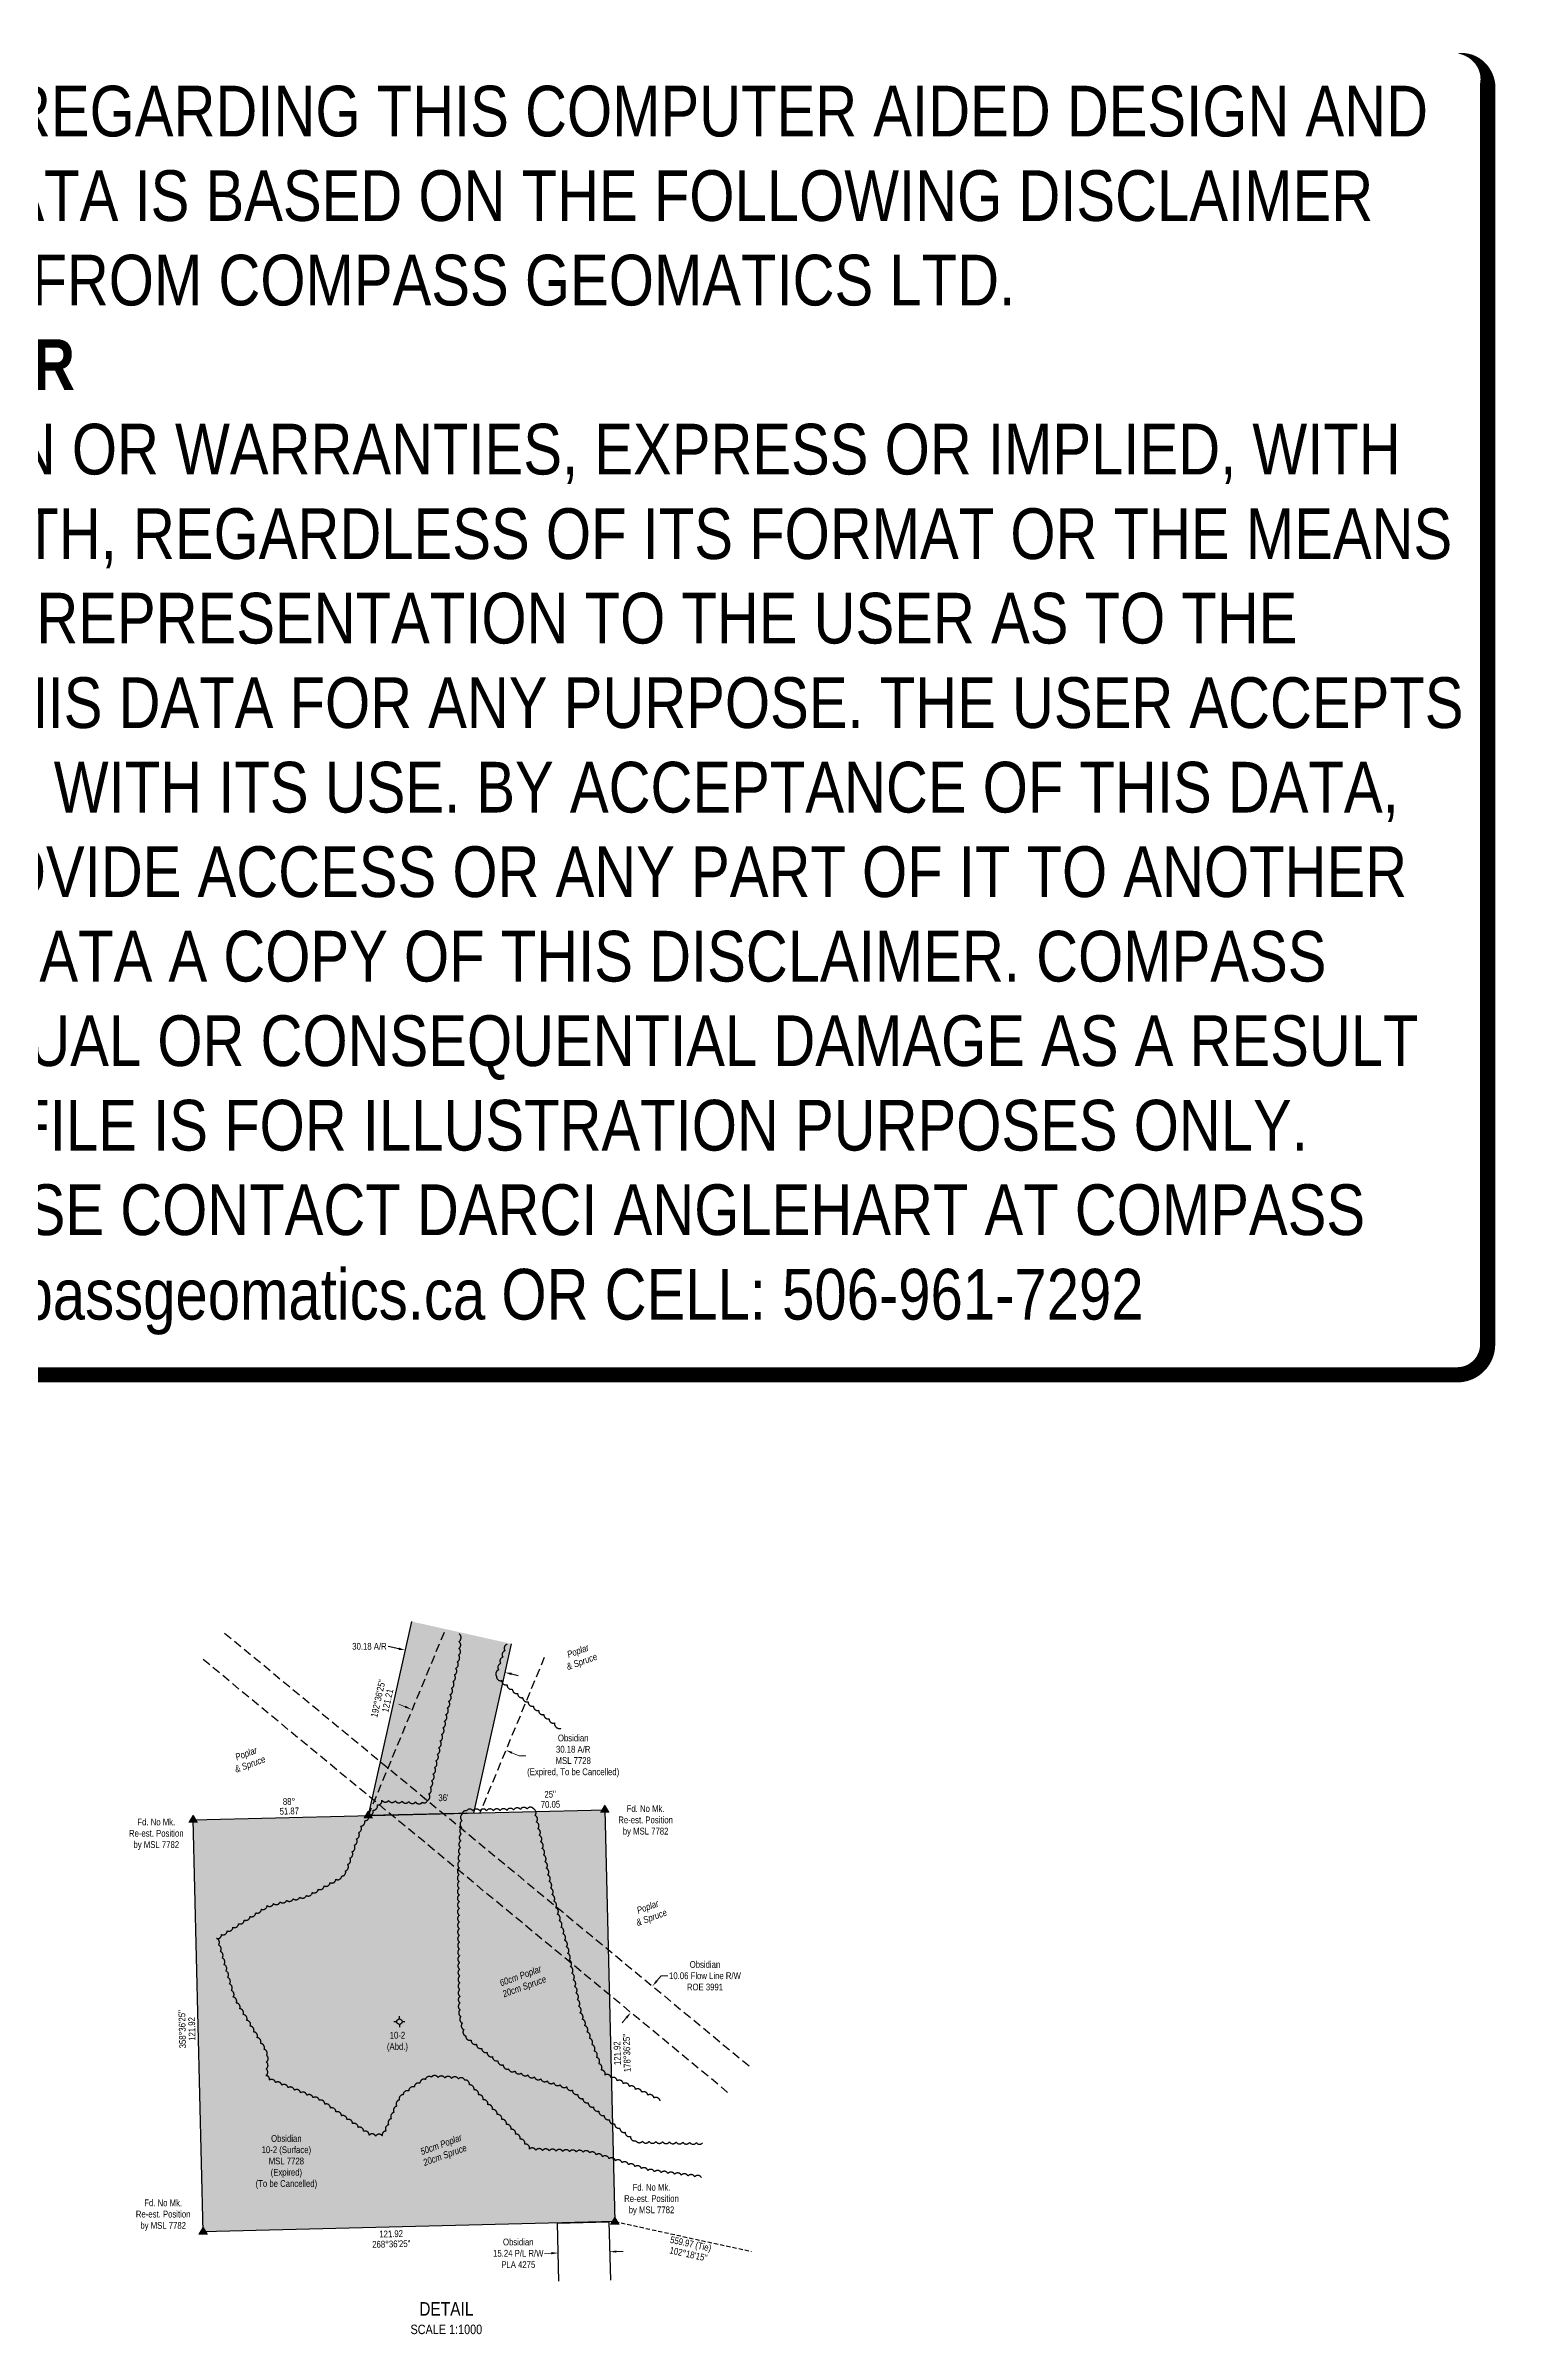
# Model space of a CAD drawing. Extents: x 618101 to 622839, y 5895887 to 5899273.
# Drawn here: x 620694 to 622839, y 5895887 to 5899273 of the extents above; entities that cross this region are included whole.
import ezdxf
from ezdxf.enums import TextEntityAlignment as Align

# ---------------------------------------------------------------- set-up
doc = ezdxf.new("R2010")
doc.units = 0
doc.header["$LTSCALE"] = 5
doc.header["$PDSIZE"] = 0.5
for name, pattern in [('0', [1, 1, 0]), ('foc-ACCESSROAD', [3.75, 2.5, -1.25]), ('foc-TIELINE', [1.875, 1.25, -0.625])]:
    doc.linetypes.add(name, pattern=pattern)
doc.layers.get('Defpoints').update_dxf_attribs({"color": 9})
for name, color, linetype in [('C-AR', 13, 'foc-ACCESSROAD'), ('C-RW', 13, 'Continuous'), ('C-WS', 13, 'foc-ACCESSROAD'), ('DETAIL-T', 7, 'Continuous'), ('F-WS-S', 8, 'Continuous'), ('L-BD', 7, 'Continuous'), ('L-BD1', 253, 'Continuous'), ('L-MON', 1, 'Continuous'), ('L-MON-T', 1, 'Continuous'), ('L-TIE', 7, 'foc-TIELINE'), ('P-PROPOSED', 10, 'Continuous'), ('P-PROPOSED-H', 21, 'Continuous'), ('P-TXT', 4, 'Continuous'), ('T-BUSH', 110, '0'), ('T-BUSH-T', 110, 'Continuous')]:
    doc.layers.add(name, color=color, linetype=linetype)
for name, color, linetype, lineweight in [('C-AR-T', 13, 'Continuous', 9), ('C-FLOWLINE-T', 13, 'Continuous', 9), ('C-WS-T', 13, 'Continuous', 9)]:
    doc.layers.add(name, color=color, linetype=linetype, lineweight=lineweight)
doc.layers.add('DISCLAIMER', color=7, linetype='Continuous', plot=False)
doc.styles.add('80', font='ARIALN.TTF', dxfattribs={"height": 10})
doc.styles.add('80CG', font='ARIALN.TTF', dxfattribs={"height": 10})
doc.styles.add('80L', font='ARIALN.TTF', dxfattribs={"height": 10})
doc.styles.add('80LS', font='ARIALNI.TTF', dxfattribs={"height": 10})
doc.dimstyles.new('Compass 5 000', dxfattribs={"dimscale": 5, "dimtxt": 9, "dimasz": 2, "dimexe": 0.2, "dimexo": 0.0625, "dimgap": 0.5, "dimtad": 0, "dimtih": 1, "dimtoh": 1, "dimzin": 0, "dimdsep": 46, "dimtxsty": '80CG', "dimcen": 0.1, "dimse1": 1, "dimse2": 1, "dimclrd": 256, "dimclrt": 256, "dimaunit": 1, "dimadec": 4, "dimazin": 0, "dimtfac": 0.06, "dimtofl": 0, "dimtmove": 0, "dimatfit": 1, "dimfxl": 0.2, "dimtolj": 1, "dimtzin": 0, "dimlwd": -1, "dimarcsym": 0})

# ---------------------------------------------------------------- blocks, each defined once
blk = doc.blocks.new('GABD')
for p, q in [((-0.81, 0), (-1.62, 0)), ((0, 0.81), (0, 1.62)), ((1.62, 0), (0.81, 0)), ((0, -0.81), (0, -1.62))]:
    blk.add_line(p, q)
blk.add_circle((0, 0), 0.8)
blk = doc.blocks.new('TRIA')
blk.add_hatch(color=255).paths.add_polyline_path([(-0.04, 1.52), (-1.47, -0.87), (1.39, -0.87)])
blk = doc.blocks.new('TRIAA')
blk.add_blockref('TRIA', (0, 0))
blk = doc.blocks.new('TRIB')
at = {"color": 1}
blk.add_lwpolyline([(-1.12, -0.67), (-0.04, 1.13), (1.04, -0.67)], close=True, dxfattribs=at)
blk = doc.blocks.new('TRIBB')
blk.add_blockref('TRIB', (0, 0))
blk = doc.blocks.new('TRICC')
for name in ['TRIAA', 'TRIBB']:
    blk.add_blockref(name, (0, 0))
blk = doc.blocks.new('plspike')
blk.add_blockref('TRICC', (0, 0))
blk = doc.blocks.new('*D429')
at = {"layer": 'C-AR-T', "transparency": 16777216}
for p, q in [((621597.8, 5896409.5), (621604.1, 5896417.2)), ((621604.1, 5896417.2), (621614.1, 5896417.2)), ((621553, 5896355.3), (621546.6, 5896347.6))]:
    blk.add_line(p, q, dxfattribs=at)
for points in [[(621596.5, 5896410.6), (621599, 5896408.5), (621591.4, 5896401.8)], [(621551.7, 5896356.3), (621554.3, 5896354.2), (621559.4, 5896363)]]:
    blk.add_solid(points, dxfattribs=at)
at = {"layer": 'Defpoints', "color": 0, "transparency": 16777216}
for p in [(621591.4, 5896401.8), (621650.7, 5896352.9), (621618.7, 5896314.1)]:
    blk.add_point(p, dxfattribs=at)
at = {"layer": 'C-AR-T', "transparency": 16777216, "insert": (621669.1, 5896417.2), "char_height": 10, "attachment_point": 5, "style": '80CG'}
blk.add_mtext('\\A1;Obsidian\\P10.06 Flow Line R/W\\PROE 3991', dxfattribs=at)
blk = doc.blocks.new('*D430')
at = {"layer": 'C-FLOWLINE-T', "transparency": 16777216}
for p, q in [((621441.8, 5896006.8), (621431.8, 5896006.6)), ((621538, 5896009.3), (621548, 5896009.5))]:
    blk.add_line(p, q, dxfattribs=at)
for points in [[(621441.8, 5896008.5), (621441.9, 5896005.1), (621451.8, 5896007.1)], [(621538, 5896010.9), (621538.1, 5896007.6), (621528.1, 5896009)]]:
    blk.add_solid(points, dxfattribs=at)
at = {"layer": 'Defpoints', "color": 0, "transparency": 16777216}
for p in [(621452, 5896000.2), (621528.1, 5896009), (621528.2, 5896002.2)]:
    blk.add_point(p, dxfattribs=at)
at = {"layer": 'C-FLOWLINE-T', "transparency": 16777216, "insert": (621392.8, 5896006.6), "char_height": 10, "attachment_point": 5, "style": '80CG'}
blk.add_mtext('\\A1;Obsidian\\P15.24 P/L R/W\\PPLA 4275', dxfattribs=at)
blk = doc.blocks.new('*D431')
at = {"layer": 'Defpoints', "color": 0, "transparency": 16777216}
for p in [(621229.1, 5896914), (621225.7, 5896898.9), (621376.3, 5896881.1)]:
    blk.add_point(p, dxfattribs=at)
at = {"layer": 'P-TXT', "transparency": 16777216}
for p, q in [((621215.9, 5896901.1), (621200.2, 5896904.6)), ((621382.6, 5896863.8), (621392.4, 5896861.6))]:
    blk.add_line(p, q, dxfattribs=at)
for points in [[(621216.3, 5896902.7), (621215.6, 5896899.4), (621225.7, 5896898.9)], [(621383, 5896865.4), (621382.3, 5896862.1), (621372.9, 5896866)]]:
    blk.add_solid(points, dxfattribs=at)
at = {"layer": 'P-TXT', "transparency": 16777216, "insert": (621172.6, 5896904.6), "char_height": 10, "attachment_point": 5, "style": '80CG'}
blk.add_mtext('\\A1;30.18 A/R', dxfattribs=at)
blk = doc.blocks.new('*D432')
at = {"layer": 'C-WS-T', "transparency": 16777216}
for p, q in [((621225.5, 5896815.3), (621216.3, 5896819.3)), ((621383.5, 5896747.1), (621394.2, 5896742.5)), ((621394.2, 5896742.5), (621404.2, 5896742.5))]:
    blk.add_line(p, q, dxfattribs=at)
for points in [[(621226.1, 5896816.8), (621224.8, 5896813.8), (621234.7, 5896811.3)], [(621384.2, 5896748.6), (621382.9, 5896745.6), (621374.4, 5896751.1)]]:
    blk.add_solid(points, dxfattribs=at)
at = {"layer": 'Defpoints', "color": 0, "transparency": 16777216}
for p in [(621245, 5896835.3), (621384.7, 5896775), (621374.4, 5896751.1)]:
    blk.add_point(p, dxfattribs=at)
at = {"layer": 'C-WS-T', "transparency": 16777216, "insert": (621474.1, 5896742.5), "char_height": 10, "attachment_point": 5, "style": '80CG'}
blk.add_mtext('\\A1;Obsidian\\P30.18 A/R\\PMSL 7728\\P(Expired, To be Cancelled)', dxfattribs=at)
blk = doc.blocks.new('Disclaimer_Legal')
at = {"layer": 'DISCLAIMER', "color": 254, "flags": 128}
blk.add_lwpolyline([(-3612.9, -1104.6, 37.5, 37.5, 0), (4096.1, -1104.6, 37.5, 37.5, 0.414214), (4171.1, -1029.6, 37.5, 37.5, 0), (4171.1, 2078.7, 37.5, 0, 0.414214), (4096.1, 2153.7, 0, 0, 0), (-3612.9, 2153.7, 0, 0, 0.414214), (-3687.9, 2078.7, 0, 0, 0), (-3687.9, -1029.6, 0, 37.5, 0.414214)], format="xyseb", close=True, dxfattribs=at)
at = {"layer": 'DISCLAIMER', "color": 254, "insert": (241.6, 533.9), "char_height": 125, "width": 7717.568, "attachment_point": 5, "style": '80'}
blk.add_mtext('NOTICE TO THE CORPORATION, PERSON &/OR PERSONS REGARDING THIS COMPUTER AIDED DESIGN AND DRAFTING (CADD) FILES. ACCEPTANCE OF THE CADD DATA IS BASED ON THE FOLLOWING DISCLAIMER WHICH COVERS ALL CADD DATA RECIEVED FROM COMPASS GEOMATICS LTD.\\P{\\fArial Narrow|b1|i0|c0|p34;DISCLAIMER}\\PCOMPASS GEOMATICS LTD. MAKES NO REPRESENTATION OR WARRANTIES, EXPRESS OR IMPLIED, WITH RESPECT TO THE REUSE OF THE DATA PROVIDED HEREWITH, REGARDLESS OF ITS FORMAT OR THE MEANS OF ITS TRANSMISSION. THERE IS NO GUARANTEE OR REPRESENTATION TO THE USER AS TO THE ACCURACY, CURRENCY, SUITABILITY OR RELIABILITY OF THIS DATA FOR ANY PURPOSE. THE USER ACCEPTS THE DATA "AS IS", AND ASSUMES ALL RISKS ASSOCIATED WITH ITS USE. BY ACCEPTANCE OF THIS DATA, THE USER AGREES NOT TO TRANSMIT THIS DATA OR PROVIDE ACCESS OR ANY PART OF IT TO ANOTHER PARTY UNLESS THE USER SHALL INCLUDE WITH THE DATA A COPY OF THIS DISCLAIMER. COMPASS GEOMATICS LTD. ASSUMES NO RESPONSIBILITY FOR ACTUAL OR CONSEQUENTIAL DAMAGE AS A RESULT OF ANY USER\'S RELIANCE ON THIS DATA. THIS CADD FILE IS FOR ILLUSTRATION PURPOSES ONLY.\\PIF YOU REQUIRE MORE ACCURATE INFORMATION, PLEASE CONTACT DARCI ANGLEHART AT COMPASS GEOMATICS LTD. VIA EMAIL: darci.anglehart@compassgeomatics.ca OR CELL: 506-961-7292', dxfattribs=at)

msp = doc.modelspace()

# ---------------------------------------------------------------- hatches: boundary and pattern name
at = {"layer": 'P-PROPOSED-H'}
h = msp.add_hatch(color=256, dxfattribs=at)
h.dxf.hatch_style = 1
h.paths.add_polyline_path([(621382.379, 5896908.396), (621235.17, 5896941.321), (621170.966, 5896654.263), (621326.384, 5896658.04)])
h = msp.add_hatch(color=256, dxfattribs=at)
h.dxf.hatch_style = 1
h.paths.add_polyline_path([(620911.696, 5896647.998), (621521.011, 5896662.753), (621535.756, 5896053.558), (620926.586, 5896038.648)])

# ---------------------------------------------------------------- linework, layer by layer
at = {"layer": 'C-AR', "flags": 128}
for points in [[(621170.966, 5896654.263), (621285.384, 5896930.09)], [(621431.28, 5896888.111), (621335.939, 5896658.271)]]:
    msp.add_lwpolyline(points, dxfattribs=at)
at = {"layer": 'C-RW'}
msp.add_lwpolyline([(621452.912, 5895965.179), (621450.697, 5896051.476), (621526.916, 5896053.333), (621529.129, 5895967.135)], dxfattribs=at)
at = {"layer": 'C-WS', "flags": 128}
for points in [[(620958.191, 5896924.341), (621199.596, 5896725.128), (621522.821, 5896458.403), (621734.654, 5896283.595)], [(621702.617, 5896244.773), (621523.49, 5896392.592), (620926.154, 5896885.519)]]:
    msp.add_lwpolyline(points, dxfattribs=at)
at = {"layer": 'L-TIE', "flags": 128}
msp.add_lwpolyline([(621535.756, 5896053.558), (621737.685, 5896009.514)], dxfattribs=at)
at = {"layer": 'P-PROPOSED', "flags": 128}
msp.add_lwpolyline([(621382.379, 5896908.396), (621326.384, 5896658.04), (621170.969, 5896654.276), (621235.17, 5896941.321)], dxfattribs=at)
msp.add_lwpolyline([(620911.696, 5896647.998), (621521.011, 5896662.753), (621535.756, 5896053.558), (620926.586, 5896038.648)], close=True, dxfattribs=at)
at = {"layer": 'T-BUSH', "flags": 128}
for points in [[(621663.812, 5896118.597, 0.52056705), (621653.892, 5896119.825, 0.52056705), (621643.971, 5896121.054, 0.52056705), (621634.05, 5896122.282, 0.52056705), (621624.13, 5896123.511, 0.52056705), (621614.209, 5896124.739, 0.52056705), (621604.288, 5896125.967, 0.52056705), (621594.368, 5896127.196, 0.52056705), (621584.589, 5896129.092, 0.52056705), (621575.028, 5896132.01, 0.52056705), (621565.467, 5896134.928, 0.52056705), (621555.906, 5896137.846, 0.52056705), (621546.345, 5896140.764, 0.52056705), (621536.783, 5896143.682, 0.52056705), (621527.222, 5896146.599, 0.52056705), (621517.661, 5896149.517, 0.52056705), (621508.1, 5896152.435, 0.52056705), (621498.539, 5896155.353, 0.52056705), (621488.631, 5896156.235, 0.52056705), (621478.643, 5896156.644, 0.52056705), (621468.655, 5896157.054, 0.52056705), (621458.667, 5896157.464, 0.52056705), (621448.679, 5896157.873, 0.52056705), (621438.691, 5896158.283, 0.52056705), (621428.703, 5896158.692, 0.52056705), (621418.715, 5896159.102, 0.52056705), (621409.379, 5896160.938, 0.52056705), (621402.535, 5896168.225, 0.52056705), (621395.691, 5896175.511, 0.52056705), (621388.847, 5896182.797, 0.52056705), (621382.003, 5896190.083, 0.52056705), (621375.159, 5896197.37, 0.52056705), (621368.315, 5896204.656, 0.52056705), (621361.471, 5896211.942, 0.52056705), (621354.627, 5896219.228, 0.52056705), (621347.783, 5896226.515, 0.52056705), (621340.939, 5896233.801, 0.52056705), (621334.095, 5896241.087, 0.52056705), (621327.251, 5896248.373, 0.52056705), (621320.407, 5896255.66, 0.52056705), (621313.564, 5896262.946, 0.52056705), (621304.14, 5896264.76, 0.52056705), (621294.164, 5896265.401, 0.52056705), (621284.188, 5896266.043, 0.52056705), (621274.213, 5896266.684, 0.52056705), (621264.237, 5896267.326, 0.52056705), (621255.404, 5896263.81, 0.52056705), (621247.161, 5896258.156, 0.52056705), (621238.917, 5896252.502, 0.52056705), (621230.673, 5896246.848, 0.52056705), (621222.429, 5896241.194, 0.52056705), (621216.851, 5896233.347, 0.52056705), (621212.89, 5896224.169, 0.52056705), (621208.929, 5896214.99, 0.52056705), (621204.968, 5896205.812, 0.52056705), (621201.007, 5896196.634, 0.52056705), (621197.046, 5896187.456, 0.52056705), (621191.811, 5896180.209, 0.52056705), (621181.815, 5896180.182, 0.52056705), (621172.209, 5896181.403, 0.52056705), (621164.018, 5896187.133, 0.52056705), (621155.826, 5896192.862, 0.52056705), (621147.635, 5896198.592, 0.52056705), (621139.443, 5896204.322, 0.52056705), (621131.252, 5896210.051, 0.52056705), (621123.06, 5896215.781, 0.52056705), (621114.869, 5896221.51, 0.52056705), (621106.677, 5896227.24, 0.52056705), (621098.478, 5896232.956, 0.52056705), (621089.212, 5896236.707, 0.52056705), (621079.946, 5896240.457, 0.52056705), (621070.68, 5896244.208, 0.52056705), (621061.414, 5896247.959, 0.52056705), (621052.148, 5896251.71, 0.52056705), (621042.881, 5896255.46, 0.52056705), (621033.615, 5896259.211, 0.52056705), (621024.349, 5896262.962, 0.52056705), (621019.419, 5896269.545, 0.52056705), (621019.708, 5896279.537, 0.52056705), (621019.998, 5896289.53, 0.52056705), (621020.287, 5896299.522, 0.52056705), (621016.66, 5896308.488, 0.52056705), (621011.508, 5896317.055, 0.52056705), (621006.357, 5896325.622, 0.52056705), (621001.205, 5896334.189, 0.52056705), (620996.054, 5896342.756, 0.52056705), (620990.902, 5896351.323, 0.52056705), (620985.751, 5896359.889, 0.52056705), (620980.599, 5896368.456, 0.52056705), (620975.448, 5896377.023, 0.52056705), (620970.805, 5896385.81, 0.52056705), (620968.097, 5896395.433, 0.52056705), (620965.389, 5896405.055, 0.52056705), (620962.682, 5896414.678, 0.52056705), (620959.974, 5896424.301, 0.52056705), (620957.266, 5896433.924, 0.52056705), (620954.558, 5896443.546, 0.52056705), (620951.851, 5896453.169, 0.52056705), (620949.143, 5896462.792, 0.52056705), (620946.435, 5896472.414, 0.52056705), (620953.659, 5896478.238, 0.52056705), (620962.098, 5896483.596, 0.52056705), (620970.537, 5896488.954, 0.52056705), (620978.976, 5896494.312, 0.52056705), (620987.415, 5896499.671, 0.52056705), (620995.854, 5896505.029, 0.52056705), (621004.293, 5896510.387, 0.52056705), (621012.732, 5896515.745, 0.52056705), (621021.172, 5896521.104, 0.52056705), (621030.65, 5896524.027, 0.52056705), (621040.357, 5896526.412, 0.52056705), (621050.065, 5896528.798, 0.52056705), (621059.773, 5896531.183, 0.52056705), (621069.481, 5896533.568, 0.52056705), (621079.188, 5896535.954, 0.52056705), (621088.104, 5896540.344, 0.52056705), (621096.82, 5896545.239, 0.52056705), (621105.536, 5896550.133, 0.52056705), (621114.252, 5896555.028, 0.52056705), (621122.968, 5896559.923, 0.52056705), (621131.684, 5896564.817, 0.52056705), (621137.105, 5896572.452, 0.52056705), (621140.327, 5896581.915, 0.52056705), (621143.549, 5896591.378, 0.52056705), (621146.771, 5896600.841, 0.52056705), (621149.993, 5896610.304, 0.52056705), (621153.215, 5896619.767, 0.52056705), (621156.437, 5896629.23, 0.52056705), (621159.659, 5896638.693, 0.52056705), (621165.55, 5896646.692, 0.52056705), (621171.801, 5896654.493, 0.52056705), (621178.052, 5896662.294, 0.52056705), (621184.302, 5896670.095, 0.52056705), (621190.93, 5896677.056, 0.52056705), (621200.912, 5896676.528, 0.52056705), (621210.895, 5896676, 0.52056705), (621220.877, 5896675.472, 0.52056705), (621230.86, 5896674.944, 0.52056705), (621240.842, 5896674.416, 0.52056705), (621250.825, 5896673.889, 0.52056705), (621258.314, 5896676.619, 0.52056705), (621260.411, 5896686.393, 0.52056705), (621262.508, 5896696.167, 0.52056705), (621264.605, 5896705.941, 0.52056705), (621266.702, 5896715.715, 0.52056705), (621268.799, 5896725.489, 0.52056705), (621270.896, 5896735.263, 0.52056705), (621272.994, 5896745.037, 0.52056705), (621275.091, 5896754.811, 0.52056705), (621277.188, 5896764.585, 0.52056705), (621279.285, 5896774.359, 0.52056705), (621281.382, 5896784.133, 0.52056705), (621283.479, 5896793.907, 0.52056705), (621285.576, 5896803.681, 0.52056705), (621287.673, 5896813.455, 0.52056705), (621289.771, 5896823.229, 0.52056705), (621291.868, 5896833.003, 0.52056705), (621293.965, 5896842.777, 0.52056705), (621296.062, 5896852.551, 0.52056705), (621298.159, 5896862.325, 0.52056705), (621300.256, 5896872.099, 0.52056705), (621302.353, 5896881.873, 0.52056705), (621304.451, 5896891.647, 0.52056705), (621305.021, 5896901.589, 0.52056705), (621305.095, 5896911.585, 0.52056705), (621305.182, 5896923.214, 0.52056705)], [(621376.371, 5896907.63, 0.52056705), (621373.215, 5896898.145, 0.52056705), (621370.06, 5896888.66, 0.52056705), (621366.904, 5896879.174, 0.52056705), (621363.748, 5896869.689, 0.52056705), (621360.665, 5896860.225, 0.52056705), (621368.446, 5896853.95, 0.52056705), (621376.228, 5896847.675, 0.52056705), (621384.01, 5896841.4, 0.52056705), (621391.791, 5896835.125, 0.52056705), (621399.573, 5896828.85, 0.52056705), (621407.354, 5896822.575, 0.52056705), (621415.136, 5896816.3, 0.52056705), (621422.918, 5896810.025, 0.52056705), (621430.699, 5896803.75, 0.52056705), (621438.481, 5896797.475, 0.52056705), (621446.262, 5896791.2, 0.52056705), (621456.019, 5896783.332, 0.52056705)], [(621602.665, 5896232.252, 0.52056705), (621593.611, 5896236.489, 0.52056705), (621584.557, 5896240.727, 0.52056705), (621575.503, 5896244.964, 0.52056705), (621566.449, 5896249.201, 0.52056705), (621557.395, 5896253.439, 0.52056705), (621548.341, 5896257.676, 0.52056705), (621539.287, 5896261.914, 0.52056705), (621530.233, 5896266.151, 0.52056705), (621521.179, 5896270.388, 0.52056705), (621515.631, 5896277.862, 0.52056705), (621512.132, 5896287.225, 0.52056705), (621508.632, 5896296.589, 0.52056705), (621505.132, 5896305.953, 0.52056705), (621501.632, 5896315.317, 0.52056705), (621498.132, 5896324.681, 0.52056705), (621494.632, 5896334.044, 0.52056705), (621491.133, 5896343.408, 0.52056705), (621487.633, 5896352.772, 0.52056705), (621484.183, 5896362.15, 0.52056705), (621482.169, 5896371.942, 0.52056705), (621480.156, 5896381.733, 0.52056705), (621478.142, 5896391.525, 0.52056705), (621476.129, 5896401.316, 0.52056705), (621474.115, 5896411.108, 0.52056705), (621472.102, 5896420.9, 0.52056705), (621470.089, 5896430.691, 0.52056705), (621468.075, 5896440.483, 0.52056705), (621466.062, 5896450.274, 0.52056705), (621464.048, 5896460.066, 0.52056705), (621461.486, 5896469.724, 0.52056705), (621458.796, 5896479.352, 0.52056705), (621456.106, 5896488.98, 0.52056705), (621453.416, 5896498.608, 0.52056705), (621450.727, 5896508.236, 0.52056705), (621448.037, 5896517.864, 0.52056705), (621445.347, 5896527.491, 0.52056705), (621442.716, 5896537.134, 0.52056705), (621440.622, 5896546.908, 0.52056705), (621438.527, 5896556.683, 0.52056705), (621436.433, 5896566.457, 0.52056705), (621434.338, 5896576.232, 0.52056705), (621432.244, 5896586.006, 0.52056705), (621430.149, 5896595.781, 0.52056705), (621428.055, 5896605.556, 0.52056705), (621425.96, 5896615.33, 0.52056705), (621423.866, 5896625.105, 0.52056705), (621421.771, 5896634.879, 0.52056705), (621419.637, 5896644.645, 0.52056705), (621417.494, 5896654.409, 0.52056705), (621415.352, 5896664.174, 0.52056705), (621405.837, 5896664.076, 0.52056705), (621395.866, 5896663.368, 0.52056705), (621385.895, 5896662.66, 0.52056705), (621375.923, 5896661.952, 0.52056705), (621365.94, 5896661.54, 0.52056705), (621355.944, 5896661.457, 0.52056705), (621345.948, 5896661.374, 0.52056705), (621335.952, 5896661.29, 0.52056705), (621325.956, 5896661.207, 0.52056705), (621315.96, 5896661.124, 0.52056705), (621310.141, 5896656.648, 0.52056705), (621309.556, 5896646.668, 0.52056705), (621308.97, 5896636.689, 0.52056705), (621308.385, 5896626.71, 0.52056705), (621307.8, 5896616.731, 0.52056705), (621307.215, 5896606.751, 0.52056705), (621306.629, 5896596.772, 0.52056705), (621306.044, 5896586.793, 0.52056705), (621305.459, 5896576.813, 0.52056705), (621305.297, 5896566.822, 0.52056705), (621305.335, 5896556.826, 0.52056705), (621305.374, 5896546.83, 0.52056705), (621305.413, 5896536.833, 0.52056705), (621305.452, 5896526.837, 0.52056705), (621305.491, 5896516.84, 0.52056705), (621305.529, 5896506.844, 0.52056705), (621305.568, 5896496.848, 0.52056705), (621305.607, 5896486.851, 0.52056705), (621305.661, 5896476.855, 0.52056705), (621305.754, 5896466.859, 0.52056705), (621305.846, 5896456.863, 0.52056705), (621305.939, 5896446.867, 0.52056705), (621306.032, 5896436.871, 0.52056705), (621306.125, 5896426.875, 0.52056705), (621306.218, 5896416.879, 0.52056705), (621306.31, 5896406.883, 0.52056705), (621306.403, 5896396.887, 0.52056705), (621306.496, 5896386.891, 0.52056705), (621306.589, 5896376.895, 0.52056705), (621306.682, 5896366.899, 0.52056705), (621307.762, 5896357.02, 0.52056705), (621310.007, 5896347.279, 0.52056705), (621312.252, 5896337.537, 0.52056705), (621315.029, 5896328.138, 0.52056705), (621322.951, 5896322.041, 0.52056705), (621330.874, 5896315.945, 0.52056705), (621338.796, 5896309.848, 0.52056705), (621346.718, 5896303.752, 0.52056705), (621354.64, 5896297.655, 0.52056705), (621362.562, 5896291.559, 0.52056705), (621370.485, 5896285.462, 0.52056705), (621378.407, 5896279.366, 0.52056705), (621387.852, 5896276.232, 0.52056705), (621397.421, 5896273.338, 0.52056705), (621406.989, 5896270.444, 0.52056705), (621416.557, 5896267.55, 0.52056705), (621426.126, 5896264.656, 0.52056705), (621435.694, 5896261.762, 0.52056705), (621445.262, 5896258.868, 0.52056705), (621454.831, 5896255.974, 0.52056705), (621464.399, 5896253.08, 0.52056705), (621472.877, 5896248.111, 0.52056705), (621480.688, 5896241.873, 0.52056705), (621488.499, 5896235.634, 0.52056705), (621496.31, 5896229.395, 0.52056705), (621504.121, 5896223.157, 0.52056705), (621511.932, 5896216.918, 0.52056705), (621519.742, 5896210.68, 0.52056705), (621527.553, 5896204.441, 0.52056705), (621535.364, 5896198.203, 0.52056705), (621543.175, 5896191.964, 0.52056705), (621550.986, 5896185.725, 0.52056705), (621558.797, 5896179.487, 0.52056705), (621566.608, 5896173.248, 0.52056705), (621576.407, 5896172.466, 0.52056705), (621586.401, 5896172.215, 0.52056705), (621596.394, 5896171.963, 0.52056705), (621606.387, 5896171.711, 0.52056705), (621616.381, 5896171.46, 0.52056705), (621626.374, 5896171.208, 0.52056705), (621636.367, 5896170.957, 0.52056705), (621646.361, 5896170.705, 0.52056705), (621656.354, 5896170.454, 0.52056705), (621665.592, 5896170.221, 0.52056705)]]:
    msp.add_lwpolyline(points, format="xyb", dxfattribs=at)

# ---------------------------------------------------------------- block references
at = {"xscale": 0.6, "yscale": 0.6, "zscale": 0.6}
msp.add_blockref('Disclaimer_Legal', (620324.626, 5897969.075), dxfattribs=at)
at = {"layer": 'F-WS-S', "xscale": 4.9982302, "yscale": 4.9982302, "zscale": 4.9982302}
msp.add_blockref('GABD', (621216.957, 5896349.312), dxfattribs=at)
at = {"layer": 'L-MON', "xscale": 4.9982302, "yscale": 4.9982302, "zscale": 4.9982302}
for p in [(620911.696, 5896647.998), (621170.966, 5896654.263), (621521.011, 5896662.753), (620926.586, 5896038.648), (621535.756, 5896053.558)]:
    msp.add_blockref('plspike', p, dxfattribs=at)

# ---------------------------------------------------------------- texts
at = {"layer": 'C-WS-T', "insert": (621214.015, 5896319.447), "char_height": 10, "width": 30.59795, "attachment_point": 5, "style": '80CG'}
msp.add_mtext('\\A1;10-2\\P(Abd.)', dxfattribs=at)
at = {"layer": 'C-WS-T', "insert": (621049.613, 5896141.711), "char_height": 10, "attachment_point": 5, "style": '80CG'}
msp.add_mtext('\\A1;Obsidian\\P10-2 (Surface)\\PMSL 7728\\P(Expired)\\P(To be Cancelled)', dxfattribs=at)
at = {"layer": 'DETAIL-T', "color": 3, "insert": (621286.363, 5895910.68), "char_height": 19.99292, "width": 105.46825, "attachment_point": 5, "style": '80CG'}
msp.add_mtext('DETAIL\\P{\\H0.7x;SCALE 1:1000}', dxfattribs=at)
at = {"layer": 'L-BD', "style": '80L'}
for s, p in [('559.97 (Tie)', (621647.755, 5896019.409)), ("102°18'15''", (621644.719, 5896005.492))]:
    msp.add_text(s, height=9.99646, rotation=347.6956, dxfattribs=at).set_placement(p, align=Align.MIDDLE)
at = {"layer": 'L-BD1', "style": '80L'}
for s, height, rotation, p in [("192°36'25''", 9.99646, 77.3926, (621185.391, 5896827.529)), ('121.21', 9.9965, 77.3926, (621199.292, 5896824.419)), ('88°', 9.9965, 1.3875, (621053.597, 5896675.18)), ("36'", 9.9965, 1.3875, (621281.981, 5896680.716)), ('70.05', 9.9965, 1.3875, (621440.411, 5896670.8)), ("25''", 9.9965, 1.3875, (621440.048, 5896685.79)), ('51.87', 9.9965, 1.3875, (621053.942, 5896660.939)), ("358°36'25''", 9.99646, 91.3875, (620895.519, 5896338.219)), ('121.92', 9.9965, 91.3875, (620909.759, 5896338.564)), ('121.92', 9.9965, 91.3875, (621539.231, 5896302.697)), ("178°36'25''", 9.99646, 91.3875, (621553.472, 5896303.042)), ('121.92', 9.9965, 1.3875, (621204.681, 5896035.455)), ("268°36'25''", 9.99646, 1.3875, (621205.044, 5896020.464))]:
    msp.add_text(s, height=height, rotation=rotation, dxfattribs=at).set_placement(p, align=Align.MIDDLE)
at = {"layer": 'L-MON-T', "char_height": 10, "width": 80.16139, "attachment_point": 5, "style": '80CG'}
for insert in [(620857.153, 5896626.519), (621581.22, 5896646.378), (621589.931, 5896086.138), (620867.319, 5896063.126)]:
    msp.add_mtext('\\A1;Fd. No Mk.\\PRe-est. Position\\Pby MSL 7782', dxfattribs=dict(at, insert=insert))
at = {"layer": 'T-BUSH-T', "attachment_point": 2, "rotation": 20, "style": '80LS'}
for s, insert, char_height, width in [('Poplar\\P& Spruce', (621479.362, 5896902.513), 9.9965, 46.91831), ('Poplar\\P& Spruce', (620988.408, 5896750.716), 9.9965, 46.91831), ('Poplar\\P& Spruce', (621582.577, 5896523.907), 9.9965, 46.91831), ('60cm Poplar\\P20cm Spruce', (621394.347, 5896421.908), 9.99646, 67.28627), ('50cm Poplar\\P20cm Spruce', (621276.833, 5896172.342), 9.99646, 67.28627)]:
    msp.add_mtext(s, dxfattribs=dict(at, insert=insert, char_height=char_height, width=width))

# ---------------------------------------------------------------- dimensions: what is measured, and where the dimension line sits
at = {"layer": 'C-AR-T'}
dim = msp.add_linear_dim(base=(621591.391, 5896401.818), p1=(621618.656, 5896314.06), p2=(621650.692, 5896352.882), angle=50.469905, text='Obsidian\\P10.06 Flow Line R/W\\PROE 3991', dimstyle='Compass 5 000', dxfattribs=at)
dim.commit()
dim.dimension.update_dxf_attribs({"geometry": '*D429', "text_midpoint": (621669.12, 5896417.244), "dimtype": 161})
at = {"layer": 'C-FLOWLINE-T'}
dim = msp.add_linear_dim(base=(621528.053, 5896009.025), p1=(621452.013, 5896000.208), p2=(621528.229, 5896002.165), angle=1.470692, text='Obsidian\\P15.24 P/L R/W\\PPLA 4275', dimstyle='Compass 5 000', dxfattribs=at)
dim.commit()
dim.dimension.update_dxf_attribs({"geometry": '*D430', "text_midpoint": (621392.757, 5896006.555), "dimtype": 161})
at = {"layer": 'C-WS-T'}
dim = msp.add_linear_dim(base=(621374.356, 5896751.061), p1=(621245.003, 5896835.322), p2=(621384.706, 5896775.048), angle=336.662707, text='Obsidian\\P30.18 A/R\\PMSL 7728\\P(Expired, To be Cancelled)', dimstyle='Compass 5 000', dxfattribs=at)
dim.commit()
dim.dimension.update_dxf_attribs({"geometry": '*D432', "text_midpoint": (621474.143, 5896742.497), "dimtype": 161})
at = {"layer": 'P-TXT'}
dim = msp.add_linear_dim(base=(621225.677, 5896898.878), p1=(621376.264, 5896881.055), p2=(621229.055, 5896913.981), angle=167.392614, text='30.18 A/R', dimstyle='Compass 5 000', dxfattribs=at)
dim.commit()
dim.dimension.update_dxf_attribs({"geometry": '*D431', "text_midpoint": (621172.559, 5896904.57), "dimtype": 161})

doc.saveas('drawing.dxf')
